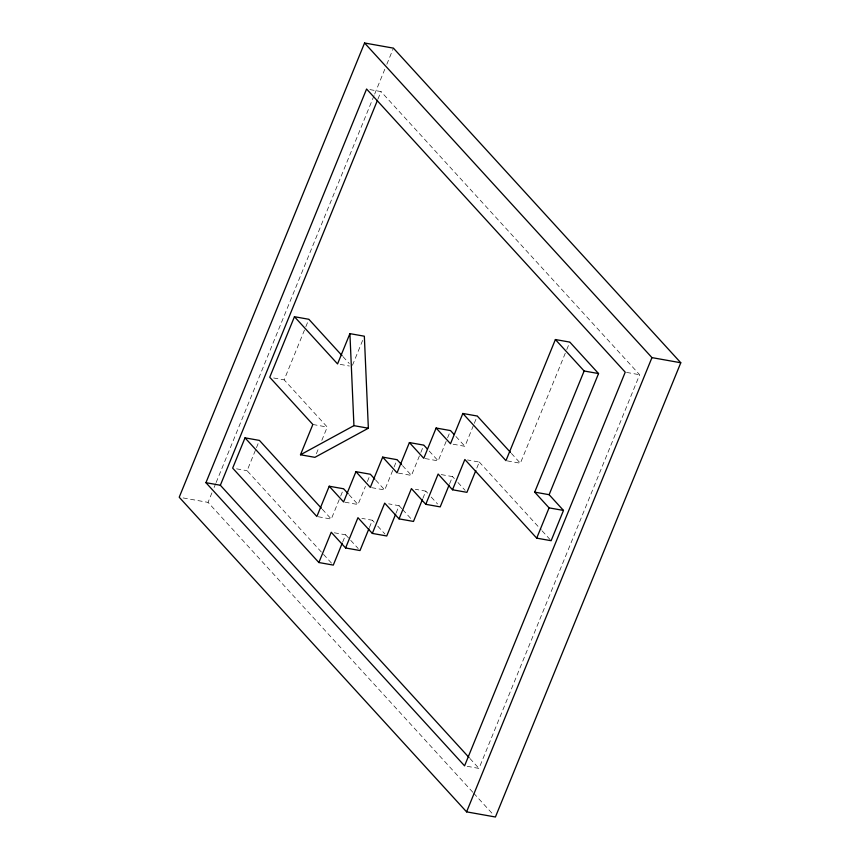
<?xml version="1.0" encoding="UTF-8"?>
<svg xmlns="http://www.w3.org/2000/svg" width="860" height="860" viewBox="0 0 860 860"><rect width="100%" height="100%" fill="white"/><g stroke="black" fill="none" stroke-linecap="round" stroke-linejoin="round"><path stroke-width="0.64" stroke-dasharray="4.3 3.22" d="M472.828 792.264L208.045 502.38L212.097 492.447M214.129 487.48L215.645 483.761M216.15 482.514L374.175 95.299M374.68 94.062L384.807 69.241M386.839 64.274L393.418 48.139M377.97 99.029L381.012 91.579L369.209 89.483M331.498 563.128L247.078 470.7L255.979 448.898M256.474 447.684L259.44 440.417M321.823 440.374L327.262 427.054L284.155 379.851L305.343 327.94M305.848 326.703L308.869 319.286M316.383 453.693L318.856 447.641M352.471 365.274L362.856 339.84M318.178 516.742L331.283 519.074L340.184 497.273M340.678 496.059L343.645 488.792M342.688 542.079L345.656 534.812L333.852 532.706M344.903 502.186L358.007 504.53L365.425 486.351M367.403 481.514L370.37 474.247M369.413 527.524L372.38 520.257L361.888 518.386M371.627 487.642L384.732 489.974L393.633 468.173M394.127 466.958L397.094 459.691M396.137 512.968L399.104 505.702L388.613 503.842M398.352 473.086L411.467 475.419L420.357 453.618M420.852 452.414L423.819 445.136M422.862 498.424L425.829 491.157L415.348 489.286M425.077 458.541L438.191 460.874L447.092 439.073M447.587 437.858L450.543 430.591M449.597 483.868L452.553 476.601L440.761 474.505M453.123 444.222L464.916 446.318L473.817 424.517M474.312 423.303L477.279 416.036M476.816 468.109L479.289 462.056L467.485 459.95M507.271 460.895L520.375 463.228L566.278 350.751M566.783 349.515L569.814 342.108M467.195 766.314L478.988 768.421L639.646 374.745L381.012 91.579M626.532 372.412L639.646 374.745M340.184 364.382L349.353 366.016M273.673 377.991L284.155 379.851M312.846 424.485L327.262 427.054M236.597 468.84L247.078 470.7M183.137 497.94L208.045 502.38M511.399 453.403L520.375 463.228M455.94 436.493L464.916 446.318M479.289 462.056L541.252 529.889M542.144 530.878L551.131 540.714M343 356.653L349.278 363.533M429.204 451.038L438.191 460.874M452.553 476.601L454.36 478.568M457.95 482.503L465.131 490.372M402.48 465.593L411.467 475.419M425.829 491.157L427.624 493.124M431.215 497.058L437.503 503.938M375.755 480.138L384.732 489.974M399.104 505.702L401.803 508.658M402.695 509.636L411.682 519.472M349.031 494.693L358.007 504.53M372.38 520.257L374.175 522.224M377.766 526.159L384.947 534.017M322.306 509.249L331.283 519.074M345.656 534.812L358.222 548.572M469.947 758.52L478.988 768.421M473.731 793.253L493.618 815.022"/><path stroke-width="1.29" d="M364.575 43L179.213 497.241L466.582 811.861L495.424 817L680.787 362.759L393.418 48.139L364.575 43L651.955 357.62L680.787 362.759M205.938 482.686L366.586 89.01L625.231 372.176L464.572 765.851L205.938 482.686L220.353 485.255L469.044 757.531M220.353 485.255L377.465 100.276M321.404 508.26L259.44 440.417L245.025 437.847L232.662 468.13L318.877 562.526L333.293 565.095L342.194 543.284M294.453 316.716L269.739 377.282L312.846 424.485L300.484 454.768L314.9 457.337L368.36 428.226L364.339 336.206L349.912 333.637L337.561 363.92L294.453 316.716L308.869 319.286L342.097 355.675M348.128 493.715L343.645 488.792L329.219 486.222L316.867 516.505L245.025 437.847M318.877 562.526L331.229 532.243L345.602 547.971L360.017 550.54L368.918 528.739M374.852 479.16L370.37 474.247L355.943 471.678L343.591 501.96L329.219 486.222M345.602 547.971L357.954 517.688L372.326 533.415L386.742 535.984L395.643 514.183M401.588 464.604L397.094 459.691L382.678 457.122L370.316 487.405L355.943 471.678M372.326 533.415L384.689 503.132L399.051 518.87L413.477 521.439L422.367 499.638M427.409 449.07L423.819 445.136L409.403 442.567L397.04 472.849L382.678 457.122M399.051 518.87L411.413 488.587L425.775 504.315L440.202 506.884L449.103 485.083M454.144 434.526L450.543 430.591L436.127 428.022L423.765 458.305L409.403 442.567M425.775 504.315L438.138 474.032L452.51 489.77L466.926 492.339L475.827 470.527M510.507 452.414L477.279 416.036L462.852 413.466L450.5 443.749L436.127 428.022M452.51 489.77L464.862 459.487L536.704 538.145L551.131 540.714L563.483 510.431L549.121 494.693L534.694 492.124L584.134 370.993L555.388 339.539L505.959 460.659L462.852 413.466M549.121 494.693L598.549 373.562L569.814 342.108L555.388 339.539M536.704 538.145L549.067 507.862L534.694 492.124M466.582 811.861L651.955 357.62M300.484 454.768L353.933 425.657L368.36 428.226M584.134 370.993L598.549 373.562M549.067 507.862L563.483 510.431M349.912 333.637L353.933 425.657"/></g></svg>
